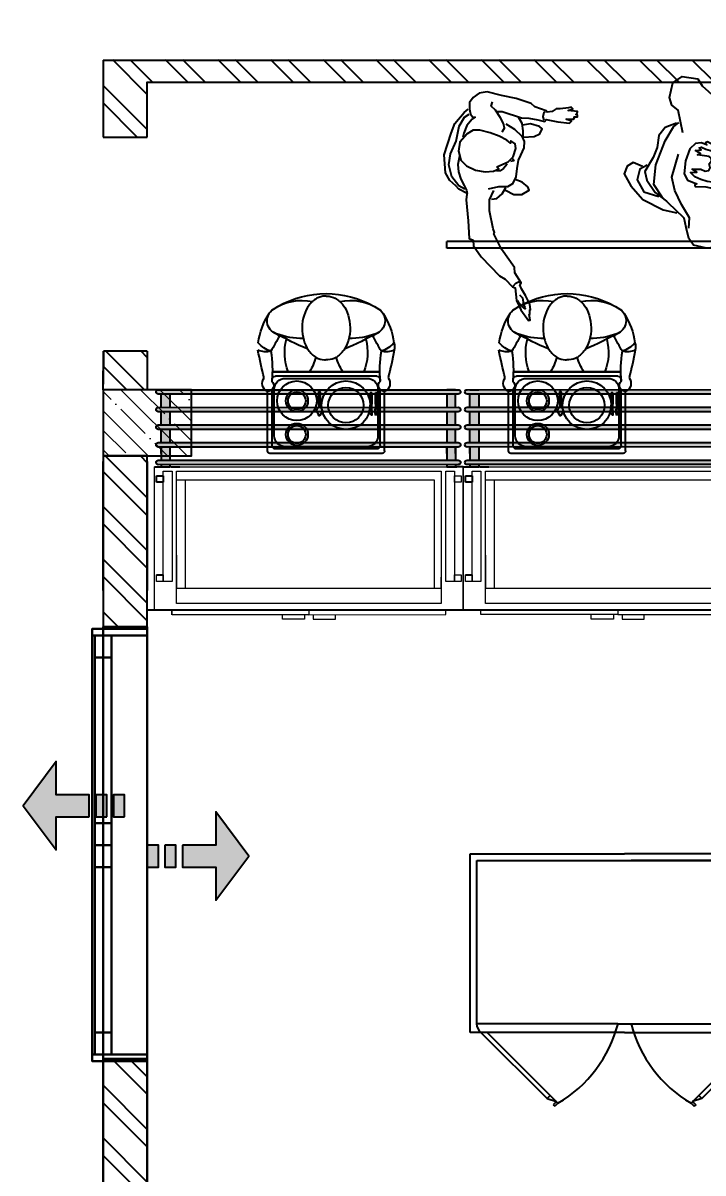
# Model space of a CAD drawing. Header units: millimetres. Extents: x 322668 to 332469, y 13187 to 20117.
# Drawn here: x 327572 to 327880, y 17501 to 18023 of the extents above; entities that cross this region are included whole.
import ezdxf

# ---------------------------------------------------------------- set-up
doc = ezdxf.new("R2010")
doc.units = ezdxf.units.MM
doc.header["$LTSCALE"] = 50
doc.header["$MEASUREMENT"] = 0
doc.header["$PDMODE"] = 3
doc.header["$PDSIZE"] = -0.5
doc.layers.get('0').update_dxf_attribs({"linetype": 'CONTINUOUS'})
doc.layers.get('DEFPOINTS').update_dxf_attribs({"linetype": 'CONTINUOUS'})
for name, color, linetype in [('alüminyum', 30, 'CONTINUOUS'), ('G000_GS_0000HBNP', 7, 'CONTINUOUS'), ('G000CDR$0006PBNN', 5, 'CONTINUOUS'), ('G000CDR$0006PBNP', 5, 'CONTINUOUS'), ('G000CDR$0006PNNP', 5, 'CONTINUOUS'), ('KAPI', 12, 'CONTINUOUS'), ('MIM_BA', 3, 'CONTINUOUS'), ('MIM_DOSEME', 7, 'CONTINUOUS'), ('MIM_DUVAR', 4, 'CONTINUOUS'), ('MIM_OLCU-DIS', 1, 'CONTINUOUS'), ('MIM_TARAMA', 8, 'CONTINUOUS'), ('OC-Mutfak_Ekipman', 252, 'CONTINUOUS'), ('OC-Tretuar', 70, 'CONTINUOUS')]:
    doc.layers.add(name, color=color, linetype=linetype)
doc.layers.add('s-depo', color=140, linetype='CONTINUOUS', lineweight=25)
doc.layers.add('Tarama', color=252, linetype='CONTINUOUS', lineweight=20)
doc.styles.add('OLCU', font='TSIMPLEX.SHX', dxfattribs={"width": 0.7})
doc.dimstyles.new('200-OLCU-DIŞ', dxfattribs={"dimtxt": 30, "dimasz": 10, "dimexe": 0, "dimexo": 0, "dimgap": 10, "dimtad": 1, "dimdec": 1, "dimdsep": 46, "dimtxsty": 'OLCU', "dimblk1": 'DOT', "dimblk2": 'DOT', "dimsah": 1, "dimcen": 0, "dimclrd": 7, "dimclre": 7, "dimclrt": 4, "dimadec": 0, "dimazin": 0, "dimtfac": 1, "dimtdec": 1, "dimtix": 1, "dimtmove": 2, "dimatfit": 3, "dimldrblk": 'DOT', "dimfxl": 0, "dimtolj": 1, "dimarcsym": 0})
pattern_1 = [(315, (-29775.514, 5926.281), (11.9324269, 11.9324269), []), (315, (-29775.514, 5918.326), (11.9324269, 11.9324269), [])]

# ---------------------------------------------------------------- blocks, each defined once
blk = doc.blocks.new('_DOT')
at = {"color": 0, "linetype": 'ByBlock'}
blk.add_line((-0.5, 0), (-1, 0), dxfattribs=at)
at = {"color": 0, "linetype": 'ByBlock', "const_width": 0.5}
blk.add_lwpolyline([(-0.25, 0, 1), (0.25, 0, 1)], format="xyb", close=True, dxfattribs=at)
blk = doc.blocks.new('*D159')
at = {"layer": 'DEFPOINTS', "color": 0}
for p in [(329577.75, 18407.96, -57.5), (327588.54, 14893), (330092.59, 14893)]:
    blk.add_point(p, dxfattribs=at)
at = {"layer": 'MIM_OLCU-DIS', "color": 7, "lineweight": -2}
for p, q in [((330052.83, 18407.96), (330092.59, 18407.96)), ((330092.59, 18397.96), (330092.59, 14903)), ((330052.59, 14893), (330092.59, 14893))]:
    blk.add_line(p, q, dxfattribs=at)
at = {"layer": 'MIM_OLCU-DIS', "color": 7, "lineweight": -2, "xscale": 10, "yscale": 10, "zscale": 10}
for p, rotation in [((330092.59, 18407.96), 90), ((330092.59, 14893), 270)]:
    blk.add_blockref('_DOT', p, dxfattribs=dict(at, rotation=rotation))
at = {"layer": 'MIM_OLCU-DIS', "color": 4, "insert": (330067.59, 16650.48), "char_height": 30, "attachment_point": 5, "rotation": 90, "style": 'OLCU'}
blk.add_mtext('\\A1;3515', dxfattribs=at)
blk = doc.blocks.new('140X70X160 SOĞUK TEŞHİR ÜNİTESİ')
at = {"layer": 'OC-Mutfak_Ekipman'}
h = blk.add_hatch(color=54, dxfattribs=at)
h.dxf.hatch_style = 1
h.paths.add_polyline_path([(327275.76, 17385.45), (327279.76, 17385.45), (327279.76, 17391.45), (327275.76, 17391.45)])
h.paths.add_polyline_path([(327275.76, 17393.45), (327279.76, 17393.45), (327279.76, 17399.45), (327275.76, 17399.45)])
h.paths.add_polyline_path([(327279.76, 17407.45), (327275.76, 17407.45), (327275.76, 17401.45), (327279.76, 17401.45)])
h.paths.add_polyline_path([(327279.76, 17415.45), (327275.76, 17415.45), (327275.76, 17409.45), (327279.76, 17409.45)])
h.paths.add_polyline_path([(327275.76, 17418.45), (327275.76, 17417.45), (327279.76, 17417.45), (327279.76, 17418.45)])
h.paths.add_polyline_path([(327146.28, 17391.46), (327146.28, 17385.46), (327150.28, 17385.46), (327150.28, 17391.46)])
h.paths.add_polyline_path([(327146.28, 17393.46), (327150.28, 17393.46), (327150.29, 17399.46), (327146.29, 17399.46)])
h.paths.add_polyline_path([(327146.29, 17401.46), (327150.29, 17401.46), (327150.29, 17407.46), (327146.29, 17407.46)])
h.paths.add_polyline_path([(327146.29, 17409.46), (327150.29, 17409.46), (327150.29, 17415.46), (327146.29, 17415.46)])
h.paths.add_polyline_path([(327146.29, 17417.46), (327150.29, 17417.46), (327150.29, 17418.46), (327146.29, 17418.46)])
at = {"layer": 'OC-Tretuar'}
h = blk.add_hatch(color=54, dxfattribs=at)
h.dxf.hatch_style = 1
h.paths.add_polyline_path([(327145.02, 17385.46, 0.414211), (327144.02, 17384.46, 0.414212), (327145.02, 17383.46), (327281.02, 17383.45, 0.414215), (327282.02, 17384.45, 0.414216), (327281.02, 17385.45)])
h.paths.add_polyline_path([(327145.02, 17393.46, 0.414215), (327144.02, 17392.46, 0.414216), (327145.02, 17391.46), (327281.02, 17391.45, 0.414211), (327282.02, 17392.45, 0.414212), (327281.02, 17393.45)])
h.paths.add_polyline_path([(327145.02, 17401.46, 0.414215), (327144.02, 17400.46, 0.414212), (327145.02, 17399.46), (327281.02, 17399.45, 0.414215), (327282.02, 17400.45, 0.414212), (327281.02, 17401.45)])
h.paths.add_polyline_path([(327281.02, 17407.45, 0.414215), (327282.02, 17408.45, 0.414212), (327281.02, 17409.45), (327145.02, 17409.46, 0.414215), (327144.02, 17408.46, 0.414212), (327145.02, 17407.46)])
h.paths.add_polyline_path([(327145.02, 17417.46, 0.414215), (327144.02, 17416.46, 0.414212), (327145.02, 17415.46), (327281.02, 17415.45, 0.414215), (327282.02, 17416.45, 0.414212), (327281.02, 17417.45)])
at = {"layer": 'OC-Mutfak_Ekipman', "color": 54, "lineweight": 15}
for p, q in [((327201.29, 17487.49, 237.77), (327201.29, 17485.49, 237.77)), ((327211.29, 17487.49, 237.77), (327201.29, 17487.49, 237.77)), ((327211.29, 17485.49, 237.77), (327211.29, 17487.49, 237.77)), ((327215.29, 17485.49, 237.77), (327215.29, 17487.49, 237.77)), ((327215.29, 17487.49, 237.77), (327225.29, 17487.49, 237.77)), ((327225.29, 17487.49, 237.77), (327225.29, 17485.49, 237.77)), ((327283.29, 17483.45, 237.77), (327143.29, 17483.46, 237.77)), ((327143.29, 17483.46, 237.77), (327143.29, 17418.46, 237.77)), ((327151.26, 17485.49, 237.77), (327151.26, 17483.46, 237.77)), ((327151.26, 17485.46, 237.77), (327151.26, 17483.46, 237.77)), ((327213.29, 17485.49, 237.77), (327151.29, 17485.49, 237.77)), ((327151.29, 17485.46, 237.77), (327151.29, 17483.46, 237.77)), ((327213.29, 17483.46, 237.77), (327213.29, 17485.49, 237.77)), ((327213.29, 17485.49, 237.77), (327275.29, 17485.48, 237.77)), ((327213.29, 17483.46, 237.77), (327213.29, 17485.49, 237.77)), ((327275.29, 17485.45, 237.77), (327275.29, 17483.45, 237.77)), ((327283.29, 17418.45, 237.77), (327283.29, 17483.45, 237.77)), ((327273.29, 17480.45, 237.77), (327153.29, 17480.46, 237.77)), ((327153.29, 17480.46, 237.77), (327153.29, 17420.46, 237.77)), ((327273.29, 17420.45, 237.77), (327273.29, 17480.45, 237.77)), ((327153.29, 17458.46, 237.77), (327153.29, 17473.46, 237.77)), ((327153.29, 17473.46, 237.77), (327273.29, 17473.45, 237.77)), ((327157.29, 17456.46, 237.77), (327157.29, 17473.46, 237.77)), ((327157.29, 17473.46, 237.77), (327270.29, 17473.45, 237.77)), ((327270.29, 17473.45, 237.77), (327270.29, 17466.45, 237.77)), ((327273.29, 17473.45, 237.77), (327273.29, 17468.45, 237.77)), ((327144.29, 17470.46, 237.77), (327144.29, 17467.46, 237.77)), ((327147.29, 17470.46, 237.77), (327144.29, 17470.46, 237.77)), ((327151.29, 17470.46, 237.77), (327147.29, 17470.46, 237.77)), ((327147.29, 17470.46, 237.77), (327147.29, 17420.46, 237.77)), ((327147.29, 17467.46, 237.77), (327147.29, 17470.46, 237.77)), ((327151.29, 17420.46, 237.77), (327151.29, 17470.46, 237.77)), ((327270.29, 17466.45, 237.77), (327270.29, 17424.45, 237.77)), ((327279.29, 17470.45, 237.77), (327275.29, 17470.45, 237.77)), ((327275.29, 17470.45, 237.77), (327275.29, 17420.45, 237.77)), ((327279.29, 17420.45, 237.77), (327279.29, 17470.45, 237.77)), ((327282.29, 17470.45, 237.77), (327279.29, 17470.45, 237.77)), ((327279.29, 17470.45, 237.77), (327279.29, 17467.45, 237.77)), ((327279.29, 17467.45, 237.77), (327282.29, 17467.45, 237.77)), ((327282.29, 17467.45, 237.77), (327282.29, 17470.45, 237.77)), ((327157.29, 17424.46, 237.77), (327157.29, 17456.46, 237.77)), ((327157.29, 17424.46, 237.77), (327153.29, 17424.46, 237.77)), ((327270.29, 17424.45, 237.77), (327157.29, 17424.46, 237.77)), ((327282.29, 17425.45, 237.77), (327279.29, 17425.45, 237.77)), ((327279.29, 17425.45, 237.77), (327279.29, 17422.45, 237.77)), ((327282.29, 17422.45, 237.77), (327282.29, 17425.45, 237.77)), ((327147.29, 17420.46, 237.77), (327151.29, 17420.46, 237.77)), ((327153.29, 17420.46, 237.77), (327273.29, 17420.45, 237.77)), ((327275.29, 17420.45, 237.77), (327279.29, 17420.45, 237.77)), ((327279.29, 17422.45, 237.77), (327282.29, 17422.45, 237.77)), ((327143.29, 17418.46, 237.77), (327283.29, 17418.45, 237.77)), ((327277.29, 17418.45, 237.77), (327281.29, 17418.45, 237.77))]:
    blk.add_line(p, q, dxfattribs=at)
at = {"layer": 'OC-Mutfak_Ekipman', "color": 54}
for p, q in [((327144.29, 17467.46, 237.77), (327147.29, 17467.46, 237.77)), ((327147.29, 17425.46, 237.77), (327144.29, 17425.46, 237.77)), ((327144.29, 17425.46, 237.77), (327144.29, 17422.46, 237.77)), ((327147.29, 17422.46, 237.77), (327147.29, 17425.46, 237.77)), ((327144.29, 17422.46, 237.77), (327147.29, 17422.46, 237.77)), ((327144.02, 17416.46, 237.77), (327144.02, 17416.46, 237.77)), ((327281.02, 17417.45, 237.77), (327145.02, 17417.46, 237.77)), ((327145.02, 17415.46, 237.77), (327281.02, 17415.45, 237.77)), ((327146.29, 17417.46, 237.77), (327146.29, 17418.46, 237.77)), ((327146.29, 17418.46, 237.77), (327150.29, 17418.46, 237.77)), ((327146.29, 17409.46, 237.77), (327146.29, 17415.46, 237.77)), ((327150.29, 17417.46, 237.77), (327150.29, 17418.46, 237.77)), ((327150.29, 17409.46, 237.77), (327150.29, 17415.46, 237.77)), ((327150.81, 17418.46, 237.77), (327154.81, 17418.46, 237.77)), ((327275.76, 17417.45, 237.77), (327275.76, 17418.45, 237.77)), ((327275.76, 17418.45, 237.77), (327279.76, 17418.45, 237.77)), ((327275.76, 17409.45, 237.77), (327275.76, 17415.45, 237.77)), ((327276.29, 17418.45, 237.77), (327280.29, 17418.45, 237.77)), ((327279.76, 17417.45, 237.77), (327279.76, 17418.45, 237.77)), ((327279.76, 17409.45, 237.77), (327279.76, 17415.45, 237.77)), ((327281.89, 17416.45, 237.77), (327281.89, 17416.45, 237.77)), ((327282.02, 17416.45, 237.77), (327282.02, 17416.45, 237.77)), ((327282.55, 17416.45, 237.77), (327282.55, 17416.45, 237.77)), ((327281.02, 17409.45, 237.77), (327145.02, 17409.46, 237.77)), ((327146.29, 17412.46, 237.77), (327146.29, 17409.46, 237.77)), ((327150.29, 17409.46, 237.77), (327150.29, 17412.46, 237.77)), ((327275.76, 17409.45, 237.77), (327275.76, 17412.45, 237.77)), ((327275.76, 17412.45, 237.77), (327275.76, 17409.45, 237.77)), ((327279.76, 17412.45, 237.77), (327279.76, 17409.45, 237.77)), ((327279.76, 17409.45, 237.77), (327279.76, 17412.45, 237.77)), ((327144.02, 17408.46, 237.77), (327144.02, 17408.46, 237.77)), ((327145.02, 17407.46, 237.77), (327281.02, 17407.45, 237.77)), ((327146.29, 17407.46, 237.77), (327146.29, 17401.46, 237.77)), ((327150.29, 17401.46, 237.77), (327150.29, 17407.46, 237.77)), ((327275.76, 17401.45, 237.77), (327275.76, 17407.45, 237.77)), ((327279.76, 17407.45, 237.77), (327279.76, 17401.45, 237.77)), ((327281.89, 17408.45, 237.77), (327281.89, 17408.45, 237.77)), ((327282.02, 17408.45, 237.77), (327282.02, 17408.45, 237.77)), ((327144.02, 17400.46, 237.77), (327144.02, 17400.46, 237.77)), ((327281.02, 17401.45, 237.77), (327145.02, 17401.46, 237.77)), ((327145.02, 17399.46, 237.77), (327281.02, 17399.45, 237.77)), ((327146.29, 17399.46, 237.77), (327146.28, 17393.46, 237.77)), ((327150.28, 17393.46, 237.77), (327150.29, 17399.46, 237.77)), ((327275.76, 17393.45, 237.77), (327275.76, 17399.45, 237.77)), ((327279.76, 17399.45, 237.77), (327279.76, 17393.45, 237.77)), ((327281.89, 17400.45, 237.77), (327281.89, 17400.45, 237.77)), ((327282.02, 17400.45, 237.77), (327282.02, 17400.45, 237.77)), ((327281.02, 17393.45, 237.77), (327145.02, 17393.46, 237.77)), ((327144.02, 17392.46, 237.77), (327144.02, 17392.46, 237.77)), ((327145.02, 17391.46, 237.77), (327281.02, 17391.45, 237.77)), ((327146.28, 17391.46, 237.77), (327146.28, 17385.46, 237.77)), ((327150.28, 17385.46, 237.77), (327150.28, 17391.46, 237.77)), ((327275.76, 17385.45, 237.77), (327275.76, 17391.45, 237.77)), ((327279.76, 17391.45, 237.77), (327279.76, 17385.45, 237.77)), ((327281.88, 17392.45, 237.77), (327281.88, 17392.45, 237.77)), ((327282.02, 17392.45, 237.77), (327282.02, 17392.45, 237.77)), ((327144.02, 17384.46, 237.77), (327144.02, 17384.46, 237.77)), ((327281.02, 17385.45, 237.77), (327145.02, 17385.46, 237.77)), ((327145.02, 17383.46, 237.77), (327281.02, 17383.45, 237.77)), ((327146.28, 17383.46, 237.77), (327150.28, 17383.46, 237.77)), ((327279.76, 17383.45, 237.77), (327275.76, 17383.45, 237.77)), ((327281.88, 17384.45, 237.77), (327281.88, 17384.45, 237.77)), ((327282.02, 17384.45, 237.77), (327282.02, 17384.45, 237.77))]:
    blk.add_line(p, q, dxfattribs=at)
for centre, start, end in [((327145.02, 17416.46, 237.77), 89.9956, 179.9956), ((327145.02, 17416.46, 237.77), 179.9956, 269.9956), ((327281.02, 17416.45, 237.77), 359.9956, 89.9956), ((327281.02, 17416.45, 237.77), 269.9956, 359.9956), ((327145.02, 17408.46, 237.77), 89.9956, 179.9956), ((327281.02, 17408.45, 237.77), 359.9956, 89.9956), ((327145.02, 17408.46, 237.77), 179.9956, 269.9956), ((327281.02, 17408.45, 237.77), 269.9956, 359.9956), ((327145.02, 17400.46, 237.77), 89.9956, 179.9956), ((327145.02, 17400.46, 237.77), 179.9956, 269.9956), ((327281.02, 17400.45, 237.77), 359.9956, 89.9956), ((327281.02, 17400.45, 237.77), 269.9956, 359.9956), ((327145.02, 17392.46, 237.77), 89.9956, 179.9956), ((327281.02, 17392.45, 237.77), 359.9956, 89.9956), ((327145.02, 17392.46, 237.77), 179.9956, 269.9956), ((327281.02, 17392.45, 237.77), 269.9956, 359.9956), ((327145.02, 17384.46, 237.77), 89.9956, 179.9956), ((327145.02, 17384.46, 237.77), 179.9956, 269.9956), ((327281.02, 17384.45, 237.77), 359.9956, 89.9956), ((327281.02, 17384.45, 237.77), 269.9956, 359.9956)]:
    blk.add_arc(centre, 1, start, end, dxfattribs=at)
at = {"layer": 'OC-Tretuar', "color": 54}
for p, q in [((327143.29, 17418.46, 237.77), (327146.29, 17418.46, 237.77)), ((327283.29, 17418.45, 237.77), (327280.29, 17418.45, 237.77))]:
    blk.add_line(p, q, dxfattribs=at)
blk = doc.blocks.new('02PFMA05')
at = {"color": 0, "linetype": 'ByBlock'}
for points in [[(-0.27, 6.31), (0.51, 6.49), (3.57, 6.36), (4.66, 6.58), (6.03, 6.68), (7.08, 6.72), (7.22, 7.09), (9, 7.22), (10.78, 7.5), (10.96, 7.82), (10.14, 7.91), (11.19, 8.23), (11.28, 8.5), (11.19, 8.59), (11.69, 8.73), (11.6, 8.96), (11.33, 9), (11.51, 9.23), (11.46, 9.5), (10.05, 9.28), (10.69, 9.69), (10.37, 9.87), (10, 9.69), (8.82, 9.18), (8.27, 9.05), (7.77, 8.5), (7.08, 8.18), (6.85, 8.36), (5.07, 8.5), (4.39, 8.82), (2.01, 8.96), (-0.27, 8.82), (-2.46, 8.77), (-3.6, 8.23), (-4.29, 7.41), (-4.65, 6.49), (-4.38, 5.54), (-4.01, 4.85), (-3.56, 4.53), (-3.24, 4.58), (-3.56, 4.21), (-4.1, 3.07), (-4.24, 1.8), (-4.2, 1.2)], [(1.28, 3.53), (1.51, 4.17), (1.15, 4.81), (0.51, 5.49), (-0.54, 6.45), (-1.32, 6.86), (-1.32, 7.54)], [(6.75, 8.22), (6.62, 7.99), (6.62, 7.35), (6.91, 6.87)], [(-3.97, -1.72), (-3.88, -2.99), (-3.47, -4.04), (-2.83, -5), (-2.1, -5.78), (-1.59, -6.41), (-1.37, -6.87), (-2.73, -6.55), (-3.33, -6.19), (-4.38, -5.64), (-5.34, -4.73), (-6.25, -2.13), (-6.07, 1.29), (-5.93, 2.84), (-5.02, 4.85), (-4.56, 5.49)], [(4.57, 3.62), (4.3, 4.53), (3.88, 5.54), (3.11, 6.31)], [(4.57, 3.57), (6.17, 4.12), (6.85, 4.71), (6.99, 5.54), (6.53, 5.81), (5.12, 5.81), (3.98, 5.31)], [(-1.87, -6.32), (-2.87, -6.05), (-4.24, -5.05), (-5.15, -3.4), (-5.34, -1.72), (-5.06, 0.34), (-5.2, 2.66), (-4.79, 4.17), (-4.24, 4.81)], [(1.51, 4.85), (2.97, 4.4), (4.34, 3.67), (4.89, 2.98), (5.07, 2.07), (4.89, 0.84), (4.75, 0.02), (4.89, -1.22), (5.07, -2.49), (4.89, -3.63), (4.25, -4.27), (2.93, -4.64), (1.56, -5.37)], [(3.79, 0.06), (4.11, -0.12), (4.11, -0.26), (3.7, -0.44)], [(3.29, -0.99), (2.97, -1.76), (2.56, -2.26), (2.01, -2.4)], [(4.11, -4.86), (5.48, -5.14), (6.67, -4.82), (7.58, -3.91), (7.22, -3.45), (6.21, -3.04), (5.07, -2.9)], [(2.41, -6.69), (3.17, -6.39), (3.77, -5.49), (4.02, -4.43)], [(-1.37, -6.94), (-1.27, -7.8), (-0.11, -10.81), (0.74, -13.31), (1.39, -13.41), (1.64, -14.22), (3.2, -15.52), (6.66, -17.58), (7.62, -17.83), (8.97, -18.68), (9.42, -18.68), (10.07, -20.48), (11.08, -21.69), (12.63, -22.94), (12.89, -22.79), (12.48, -22.04), (12.58, -21.94), (12.43, -21.34), (12.53, -21.29), (12.18, -20.48), (11.23, -19.38), (10.38, -18.58), (9.97, -18.08), (10.07, -17.73), (8.77, -16.52), (8.52, -15.77), (5.86, -13.61), (4.15, -11.66), (4.2, -11.46), (3.85, -10.96), (2.6, -8.5), (2.14, -6.89), (2.4, -5.34)], [(9.04, -18.54), (9.3, -18.02), (9.65, -17.67), (9.95, -17.72)], [(10.33, -19.53), (10.88, -19.87), (11.13, -20.45), (11.22, -20.79), (11.58, -21.11), (11.72, -21.38), (11.17, -21.13), (10.54, -20.75), (10.31, -20.46)]]:
    blk.add_lwpolyline(points, dxfattribs=at)
blk.add_lwpolyline([(1.92, -1.76), (3.38, -0.62), (3.88, 0.34), (3.93, 1.66), (3.66, 2.3), (2.93, 2.57), (2.97, 2.21), (2.29, 2.48), (1.05, 2.8), (-0.41, 2.89), (-2.05, 2.89), (-3.01, 2.62), (-3.74, 1.84), (-4.47, 0.34), (-4.29, -1.03), (-3.6, -2.22), (-2.55, -2.86), (-1.05, -3.09), (0.42, -2.95), (1.6, -2.54), (2.29, -1.99)], close=True, dxfattribs=at)
blk = doc.blocks.new('02PMAN07')
at = {"color": 0, "linetype": 'ByBlock'}
for points in [[(-6.25, 4.13), (-7.77, 7.31), (-8.91, 7.77), (-9.51, 8.83), (-9.59, 11.1), (-8.45, 12.39), (-6.1, 12.62), (-5.19, 11.78), (-1.78, 9.96), (-0.18, 7.99), (1.86, 5.04), (2.32, 3.6)], [(-0.03, 7.69), (2.55, 7.54), (4.14, 5.49), (5.35, 3.14), (5.35, 1.93)], [(6.03, 6.48), (7.63, 7.92), (9.75, 8.52), (12.33, 8.45), (13.77, 7.16), (13.01, 5.11), (10.66, 4.21), (8.54, 3.9)], [(-7.54, 5.34), (-9.06, 4.28), (-9.66, 2.84), (-9.44, 1.02), (-9.66, -0.57), (-10.35, -2.92), (-9.74, -4.13), (-8.07, -5.65), (-6.1, -6.48)], [(3.38, -2.92), (3.68, -4.66), (3.53, -6.18), (3.3, -7.31), (3.23, -7.99), (4.44, -7.69), (6.03, -7.54), (6.79, -8.07), (6.11, -9.66), (5.5, -10.72), (4.52, -10.72), (3.23, -11.25), (1.56, -11.86), (-0.49, -11.93), (-1.4, -11.1), (-2.23, -9.59), (-2.84, -8.3), (-4.43, -7.39), (-6.86, -6.02), (-8.53, -4.51), (-8.98, -1.55), (-8.53, 2.31), (-7.84, 4.66), (-7.24, 5.49)], [(3.3, 6.93), (4.37, 6.33), (6.11, 4.28)], [(4.14, 6.48), (5.81, 6.63), (7.48, 5.65), (8.39, 4.36), (8.23, 2.99), (6.87, 2.08)], [(0.87, -2.71), (1.27, -2.45), (1.48, -2.19), (1.34, -1.96), (1.03, -1.82), (0.5, -1.87), (-0.08, -1.99), (-0.85, -2.06), (-1.87, -2.01), (-2.85, -1.87), (-3.2, -1.64), (-3.66, -1.38), (-2.71, -1.1), (-3.53, -0.82), (-2.27, -0.5), (-1.55, -0.61), (-1.01, -0.4), (-0.92, 0.04), (-1.22, 0.59), (-1.01, 1.13), (-1.13, 1.5), (-1.5, 1.69), (-2.57, 1.55), (-3.29, 1.45), (-2.9, 1.76), (-3.73, 2.06), (-2.94, 2.34), (-3.29, 2.59), (-3.01, 2.76), (-2.29, 2.64), (-1.52, 2.62), (-0.8, 2.66), (0.1, 2.66), (0.52, 2.5), (1.03, 2.57), (1.43, 2.76), (1.52, 2.97), (1.27, 3.17), (0.71, 3.27)], [(2.06, 2.73), (2.45, 2.29), (2.66, 1.8), (2.57, 1.36), (2.76, 0.99)], [(3.3, -0.64), (5.43, -0.95), (5.88, -1.63), (7.1, 0.27), (6.64, 2.16), (4.37, 1.33), (3.83, 1.1)], [(-1.78, -9.59), (-2.08, -8.07), (-3.75, -6.4), (-5.27, -4.58), (-6.18, -2.77), (-6.1, 0.87)], [(2.8, -0.15), (2.66, -0.43), (2.83, -0.82), (2.57, -1.29), (2.31, -1.96), (2.06, -2.08)], [(5.12, -1.25), (4.67, -2.54), (3.76, -3.9)], [(-10.88, -2.31), (-12.4, -2.08), (-13.15, -2.84), (-13.31, -4.05), (-11.86, -5.57), (-9.59, -7.09), (-6.25, -7.84), (-4.13, -7.77)], [(-10.27, -1.93), (-11.18, -2.77), (-11.18, -4.43), (-9.74, -5.95), (-7.39, -6.1)], [(6.29, -7.6), (6.91, -6.94), (7.43, -6.74), (8.17, -6.58), (8.77, -6.34), (9.15, -6.44), (9.21, -6.8), (8.69, -7.18), (8.29, -7.44), (8.31, -7.72), (9.13, -7.78), (10.65, -7.98), (10.93, -8.22), (10.83, -8.46), (10.01, -8.68), (10.81, -8.83), (10.93, -9.13), (10.79, -9.27), (10.15, -9.47), (10.27, -9.79), (10.13, -9.95), (9.05, -10.17), (9.37, -10.45), (9.37, -10.67), (9.07, -10.81), (7.41, -10.61), (5.77, -10.09)]]:
    blk.add_lwpolyline(points, dxfattribs=at)
blk.add_lwpolyline([(3.87, 0.39), (3.85, 0.76), (3.62, 1.01), (3.34, 1.22), (3.15, 1.29), (3.18, 1.59), (3.01, 2.04), (2.78, 2.69), (1.78, 3.24), (1.03, 3.31), (0.45, 3.41), (-0.71, 3.55), (-1.32, 3.5), (-2.32, 3.76), (-2.55, 3.55), (-2.29, 3.31), (-3.18, 3.36), (-3.99, 3.08), (-4.64, 2.06), (-4.83, 0.13), (-4.53, -1.8), (-3.78, -2.61), (-2.29, -2.8), (-2.55, -3.03), (-2.41, -3.24), (-0.87, -2.92), (0.8, -2.85), (1.85, -2.66), (2.71, -2.4), (3.01, -1.94), (3.2, -1.2), (3.13, -0.57), (3.38, -0.45), (3.71, -0.27), (3.9, -0.06)], close=True, dxfattribs=at)
blk = doc.blocks.new('insan')
at = {"color": 7, "extrusion": (0, 0, -1)}
for p, q in [((6416.95, 3116.4), (6416.95, 3167.32)), ((6418.02, 3168.36), (6445.1, 3168.36)), ((6420.45, 3166.36), (6445.86, 3166.36)), ((6449.56, 3166.36), (6450.45, 3166.36)), ((6453.95, 3117.5), (6453.95, 3166.22)), ((6418.95, 3118.86), (6418.95, 3164.86)), ((6451.95, 3118.86), (6451.95, 3164.86)), ((6418.02, 3115.36), (6445.1, 3115.36)), ((6420.45, 3117.36), (6445.86, 3117.36)), ((6449.56, 3117.36), (6450.45, 3117.36))]:
    blk.add_line(p, q, dxfattribs=at)
at = {"color": 7}
for p, q in [((6445.03, 3144.54), (6445.03, 3145.28)), ((6444.42, 3121.08), (6444.42, 3121.82)), ((6444.42, 3118.78), (6444.42, 3119.52))]:
    blk.add_line(p, q, dxfattribs=at)
for points in [[(6453.95, 3166.22), (6453.95, 3117.5)], [(6434.04, 3144.7), (6433.91, 3144.84), (6433.91, 3144.97), (6434.04, 3145.12)], [(6435.94, 3119.76), (6435.63, 3119.78), (6435.28, 3119.76), (6434.36, 3119.63), (6434.36, 3119.6)], [(6435.94, 3119.49), (6435.63, 3119.47), (6435.28, 3119.49), (6434.36, 3119.53), (6434.36, 3119.61)], [(6435.94, 3119.29), (6435.63, 3119.3), (6435.28, 3119.29), (6434.36, 3119.24), (6434.36, 3119.16)], [(6435.94, 3119.02), (6435.63, 3119), (6435.28, 3119.02), (6434.36, 3119.14), (6434.36, 3119.17)], [(6435.94, 3118.82), (6435.63, 3118.83), (6435.28, 3118.82), (6434.36, 3118.77), (6434.36, 3118.69)], [(6435.94, 3118.55), (6435.63, 3118.53), (6435.28, 3118.55), (6434.36, 3118.67), (6434.36, 3118.7)]]:
    blk.add_lwpolyline(points, dxfattribs=at)
blk.add_lwpolyline([(6445.95, 3118.36), (6424.95, 3118.36, -0.414214), (6419.95, 3123.36), (6419.95, 3160.36, -0.414214), (6424.95, 3165.36), (6445.95, 3165.36, -0.414214), (6450.95, 3160.36), (6450.95, 3123.36, -0.414214)], format="xyb", close=True, dxfattribs=at)
at = {"color": 7, "extrusion": (0, 0, -1)}
for points in [[(-6488.23, 3141.86, -0.0182), (-6488.21, 3142.29, -0.132444), (-6487.25, 3146.03, -0.106688), (-6484.09, 3149.6, -0.083199), (-6479.64, 3151.84, -0.071851), (-6473.94, 3152.73, -0.071851), (-6468.23, 3151.99, -0.083199), (-6463.72, 3149.86, -0.106688), (-6460.47, 3146.38, -0.132444), (-6459.41, 3142.66, -0.027194), (-6459.44, 3141.86, -0.106688)], [(-6488.23, 3141.86, 0.0182), (-6488.21, 3141.43, 0.132444), (-6487.25, 3137.69, 0.106688), (-6484.09, 3134.12, 0.083199), (-6479.64, 3131.88, 0.071851), (-6473.94, 3130.98, 0.071851), (-6468.23, 3131.73, 0.083199), (-6463.72, 3133.86, 0.106688), (-6460.47, 3137.34, 0.132444), (-6459.41, 3141.05, 0.027194), (-6459.44, 3141.86, 0.106688)]]:
    blk.add_lwpolyline(points, format="xyb", dxfattribs=at)
at = {"color": 7}
for centre, radius in [((6440.77, 3155.11), 9), ((6425.52, 3155.11), 5), ((6425.52, 3155.11), 4), ((6440.77, 3155.11), 5), ((6440.77, 3155.11), 4), ((6438.77, 3132.87), 11), ((6438.77, 3132.87), 8)]:
    blk.add_circle(centre, radius, dxfattribs=at)
at = {"color": 7, "extrusion": (0, 0, -1)}
for centre, radius, start, end in [((-6448.68, 3166.89), 3.92, 24.5005, 129.0625), ((-6503.67, 2965.5), 211.07, 75.5925, 79.0832), ((-6471.69, 3169.2), 8.74, 344.8699, 23.9155), ((-6475.36, 3163), 12.73, 17.9406, 49.1174), ((-6462.32, 3139.48), 33.48, 98.0908, 122.6929), ((-6418.01, 3167.3), 1.06, 0.7469, 90.7469), ((-6420.45, 3164.86), 1.5, 0, 90), ((-6447.71, 3168.2), 2.61, 220.1096, 6.9298), ((-6455.09, 3212.98), 46.77, 259.9533, 276.6151), ((-6450.45, 3164.86), 1.5, 90, 180), ((-6519.58, 3259.23), 108.14, 297.1029, 301.3925), ((-6477.1, 3162.24), 6.34, 19.4299, 146.2696), ((-6463.01, 3152.83), 23.29, 146.2696, 191.8437), ((-6462.6, 3136.72), 23.91, 68.7824, 104.8017), ((-6645.12, 3071.67), 197.21, 23.462, 28.3495), ((-6506.95, 3151.71), 37.99, 0.7058, 19.4299), ((-6445.38, 3141.86), 44.02, 150.4943, 209.5057), ((-6466.75, 3169.93), 24.21, 284.8345, 301.92), ((-6466.75, 3113.78), 24.21, 58.08, 75.1655), ((-6463.01, 3130.89), 23.29, 168.1563, 213.7304), ((-6645.12, 3212.05), 197.21, 331.6505, 336.538), ((-6506.95, 3132.01), 37.99, 340.5701, 359.2942), ((-6462.6, 3147), 23.91, 255.1983, 291.2176), ((-6420.45, 3118.86), 1.5, 270, 0), ((-6450.45, 3118.86), 1.5, 180, 270), ((-6519.58, 3024.48), 108.14, 58.6075, 62.8971), ((-6477.1, 3121.48), 6.34, 213.7304, 340.5701), ((-6418.01, 3116.42), 1.06, 269.2531, 359.2531), ((-6447.71, 3115.52), 2.61, 353.0702, 139.8904), ((-6448.68, 3116.83), 3.92, 230.9375, 335.4995), ((-6455.09, 3070.74), 46.77, 83.3849, 100.0467), ((-6503.67, 3318.22), 211.07, 280.9168, 284.4075), ((-6471.69, 3114.51), 8.74, 336.0845, 15.1301), ((-6475.36, 3120.72), 12.73, 310.8826, 342.0594), ((-6462.32, 3144.24), 33.48, 237.3071, 261.9092), ((-6465.1, 3118.24), 7.41, 254.905, 280.9168)]:
    blk.add_arc(centre, radius, start, end, dxfattribs=at)
at = {"color": 7}
for centre, radius, start, end in [((6442.29, 3123.23), 22.22, 82.9046, 99.9137), ((6442.27, 3166.59), 22.22, 260.0863, 277.1271), ((6435.81, 3119.39), 0.163, 322.5235, 37.7428), ((6435.81, 3118.92), 0.163, 322.5235, 37.7428), ((6436.26, 3120.44), 1.92, 260.3383, 306.8525), ((6435.5, 3118.68), 0.466, 343.1399, 17.0547), ((6436.28, 3117.87), 1.92, 53.1475, 99.6617), ((6437.71, 3118.1), 0.849, 80.9859, 110.0096), ((6437.72, 3120.2), 0.849, 249.9904, 279.0141), ((6441.67, 3143.13), 22.22, 260.0863, 277.1271), ((6441.67, 3140.83), 22.22, 260.0863, 277.1271), ((6441.68, 3097.47), 22.22, 82.9046, 99.9137), ((6441.98, 3106.87), 15.15, 80.7012, 101.311)]:
    blk.add_arc(centre, radius, start, end, dxfattribs=at)
for points, knots in [([(6438.45, 3145.12), (6438.23, 3145.17), (6437.66, 3145.32), (6436.51, 3146.7), (6435.09, 3145.79), (6434.04, 3145.12)], [0, 0, 0, 0, 0.665409, 1.758876, 4.792994, 4.792994, 4.792994, 4.792994]), ([(6438.45, 3144.7), (6438.23, 3144.64), (6437.66, 3144.49), (6436.51, 3143.12), (6435.09, 3144.03), (6434.04, 3144.7)], [0, 0, 0, 0, 0.665409, 1.758876, 4.792994, 4.792994, 4.792994, 4.792994]), ([(6437.84, 3121.24), (6437.22, 3121.24), (6436.29, 3121.24), (6433.89, 3120.97), (6434.58, 3121.58), (6435.13, 3122.25), (6436.95, 3122.09), (6438.25, 3121.86), (6439, 3121.72)], [0, 0, 0, 0, 2.397924, 3.60794, 4.016411, 4.564174, 6.316969, 8.70047, 8.70047, 8.70047, 8.70047])]:
    blk.add_open_spline(points, degree=3, knots=knots, dxfattribs=at)
blk = doc.blocks.new('CDL$0006')
at = {"layer": 'G000_GS_0000HBNP'}
blk.add_3dface([(10, 0, 206), (85, 0, 206), (85, 0, 10), (10, 0, 10)], dxfattribs=at)
at = {"layer": 'G000CDR$0006PBNN'}
for points in [[(10, 3.75, 72), (85, 3.75, 72), (85, -3.75, 72), (10, -3.75, 72)], [(10, -3.75, 62), (85, -3.75, 62), (85, 3.75, 62), (10, 3.75, 62)], [(10, 3.75, 62), (85, 3.75, 62), (85, 3.75, 72), (10, 3.75, 72)], [(10, -3.75, 72), (85, -3.75, 72), (85, -3.75, 62), (10, -3.75, 62)]]:
    blk.add_3dface(points, dxfattribs=at)
at = {"layer": 'G000CDR$0006PNNP'}
for p, q in [((0, 3.75), (10, 3.75)), ((0, -3.75), (0, 3.75)), ((10, 3.75), (10, -3.75)), ((95, 3.75), (85, 3.75)), ((85, 3.75), (85, -3.75)), ((95, -3.75), (95, 3.75)), ((10, -3.75), (0, -3.75)), ((85, -3.75), (95, -3.75))]:
    blk.add_line(p, q, dxfattribs=at)
at = {"layer": 'G000CDR$0006PBNN'}
mesh = blk.add_polyface(dxfattribs=at)
corners = [(0, 3.75, 216), (95, 3.75, 216), (10, 3.75, 206), (85, 3.75, 206), (0, -3.75, 216), (95, -3.75, 216), (10, -3.75, 206), (85, -3.75, 206)]
mesh.append_faces([[corners[k] for k in face] for face in [(2, 3, 7, 6), (4, 5, 1, 0)]])
mesh.append_faces([[corners[k] for k in face] for face in [(0, 1, 3, 2), (6, 7, 5, 4)]], dxfattribs={"vtx1": -1, "vtx3": -1})
mesh = blk.add_polyface(dxfattribs=at)
corners = [(0, 3.75), (0, 3.75, 216), (10, 3.75, 10), (10, 3.75, 206), (0, -3.75), (0, -3.75, 216), (10, -3.75, 10), (10, -3.75, 206)]
mesh.append_faces([[corners[k] for k in face] for face in [(2, 3, 7, 6), (4, 5, 1, 0)]])
mesh.append_faces([[corners[k] for k in face] for face in [(0, 1, 3, 2), (6, 7, 5, 4)]], dxfattribs={"vtx1": -1, "vtx3": -1})
mesh = blk.add_polyface(dxfattribs=at)
corners = [(95, 3.75), (95, 3.75, 216), (85, 3.75, 10), (85, 3.75, 206), (95, -3.75), (95, -3.75, 216), (85, -3.75, 10), (85, -3.75, 206)]
mesh.append_faces([[corners[k] for k in face] for face in [(2, 3, 7, 6), (4, 5, 1, 0)]])
mesh.append_faces([[corners[k] for k in face] for face in [(0, 1, 3, 2), (6, 7, 5, 4)]], dxfattribs={"vtx1": -1, "vtx3": -1})
at = {"layer": 'G000CDR$0006PBNP'}
mesh = blk.add_polyface(dxfattribs=at)
corners = [(0, 3.75), (95, 3.75), (10, 3.75, 10), (85, 3.75, 10), (0, -3.75), (95, -3.75), (10, -3.75, 10), (85, -3.75, 10)]
mesh.append_faces([[corners[k] for k in face] for face in [(2, 3, 7, 6), (4, 5, 1, 0)]])
mesh.append_faces([[corners[k] for k in face] for face in [(0, 1, 3, 2), (6, 7, 5, 4)]], dxfattribs={"vtx1": -1, "vtx3": -1})
blk = doc.blocks.new('CDR$0006')
for points in [[(1, 12.5, 220), (197, 12.5, 220), (197, -12.5, 220), (1, -12.5, 220)], [(1, -12.5, 216), (197, -12.5, 216), (197, 12.5, 216), (1, 12.5, 216)], [(1, 12.5, 216), (197, 12.5, 216), (197, 12.5, 220), (1, 12.5, 220)], [(1, 12.5), (1, 12.5, 216), (4, 12.5, 216), (4, 12.5)], [(1, -12.5), (1, -12.5, 216), (1, 12.5, 216), (1, 12.5)], [(4, 12.5), (4, 12.5, 216), (4, -12.5, 216), (4, -12.5)], [(197, 12.5), (197, 12.5, 216), (194, 12.5, 216), (194, 12.5)], [(194, 12.5), (194, 12.5, 216), (194, -12.5, 216), (194, -12.5)], [(197, -12.5), (197, -12.5, 216), (197, 12.5, 216), (197, 12.5)], [(1, -12.5, 220), (197, -12.5, 220), (197, -12.5, 216), (1, -12.5, 216)], [(4, -12.5), (4, -12.5, 216), (1, -12.5, 216), (1, -12.5)], [(194, -12.5), (194, -12.5, 216), (197, -12.5, 216), (197, -12.5)]]:
    blk.add_3dface(points)
for p in [(4, -7.5), (99, -7.5)]:
    blk.add_blockref('CDL$0006', p)
blk = doc.blocks.new('YÖN OKU')
at = {"linetype": 'Continuous'}
h = blk.add_hatch(color=1, dxfattribs=at)
h.paths.add_polyline_path([(10, -8), (0, -8), (0, -13), (10, -13)])
h.paths.add_polyline_path([(10, 0), (0, 0), (0, -5), (10, -5)])
blk.add_hatch(color=1, dxfattribs=at).paths.add_polyline_path([(10, -16), (0, -16), (0, -31), (-15, -31), (5, -46), (25, -31), (10, -31)])
at = {"color": 1, "linetype": 'Continuous'}
for points in [[(10, 0), (0, 0), (0, -5), (10, -5)], [(10, -8), (0, -8), (0, -13), (10, -13)]]:
    blk.add_lwpolyline(points, close=True, dxfattribs=at)
blk.add_lwpolyline([(10, -16), (0, -16), (0, -31), (-15, -31), (5, -46), (25, -31), (10, -31), (10, -16)], dxfattribs=at)
blk = doc.blocks.new('Frenox Depo Tipi Dolap Çift Kapı')
for p, q in [((0, 0), (0, 81)), ((0, 81), (70, 81)), ((140, 81), (70, 81)), ((140, 0), (140, 81)), ((70, 0), (0, 0)), ((70, 0), (140, 0))]:
    blk.add_line(p, q)
at = {"color": 251}
for p, q in [((3, 4), (3, 78)), ((3, 78), (137, 78)), ((137, 78), (73, 78)), ((137, 4), (137, 78)), ((67, 4), (3, 4)), ((73, 4), (137, 4))]:
    blk.add_line(p, q, dxfattribs=at)
at = {"color": 251, "linetype": 'Continuous'}
for p, q in [((67.05, 4), (2.95, 4)), ((4.95, 0), (34.89, -29.94)), ((7.78, 0), (39.83, -32.06)), ((72.95, 4), (137.05, 4)), ((132.22, 0), (100.17, -32.06)), ((135.05, 0), (105.11, -29.94)), ((36.3, -28.52), (34.89, -29.94)), ((34.89, -29.94), (39.13, -31.35)), ((105.11, -29.94), (100.87, -31.35)), ((103.7, -28.52), (105.11, -29.94)), ((39.13, -31.35), (37.71, -32.76)), ((37.71, -32.76), (38.42, -33.47)), ((39.83, -32.06), (38.42, -33.47)), ((100.17, -32.06), (101.58, -33.47)), ((100.87, -31.35), (102.29, -32.76)), ((102.29, -32.76), (101.58, -33.47))]:
    blk.add_line(p, q, dxfattribs=at)
at = {"linetype": 'Continuous'}
blk.add_line((67.05, 4), (72.95, 4), dxfattribs=at)
at = {"color": 251, "linetype": 'Continuous'}
for centre, radius, start, end in [((8.04, 4.05), 5.1, 180.5333, 232.5968), ((10.06, 18.71), 58.86, 300.387, 345.5223), ((129.94, 18.71), 58.86, 194.4777, 239.613), ((131.96, 4.05), 5.1, 307.4032, 359.4667)]:
    blk.add_arc(centre, radius, start, end, dxfattribs=at)

msp = doc.modelspace()

# ---------------------------------------------------------------- hatches: boundary and pattern name
at = {"layer": 'MIM_TARAMA'}
h = msp.add_hatch(dxfattribs=at)
h.set_pattern_fill('ANSI32', color=256, scale=45, angle=270)
h.set_pattern_definition(pattern_1)
h.paths.add_polyline_path([(328415.14, 17996.04), (328415.14, 18005.85), (327608.14, 18006.04), (327608.14, 17971.04), (327628.14, 17971.04), (327628.14, 17996.04)])
h.paths.add_polyline_path([(327628.11, 17856.54), (327628.11, 17874.04), (327608.14, 17874.04), (327608.14, 17856.54)])
h.paths.add_polyline_path([(327628.14, 17397.54), (327628.14, 17553.04), (327608.14, 17553.04), (327608.14, 17397.54)])
h.paths.add_polyline_path([(327628.14, 16912.04), (327628.14, 17090.04), (327608.14, 17090.04), (327608.14, 16912.04)])
h.paths.add_polyline_path([(327628.14, 16353.04), (327628.14, 16529.04), (327608.14, 16529.04), (327608.14, 16353.04)])
h = msp.add_hatch(dxfattribs=at)
h.set_pattern_fill('ANSI32', color=256, scale=45, angle=270)
h.set_pattern_definition(pattern_1)
h.paths.add_polyline_path([(327628.14, 17748.96), (327628.14, 17826.46), (327608.14, 17826.46), (327608.14, 17748.96)])
at = {"layer": 'Tarama'}
h = msp.add_hatch(dxfattribs=at)
h.set_pattern_fill('ANSI35', color=256, scale=50, angle=-90)
h.set_pattern_definition([(315, (-29775.514, 5926.281), (8.83883476, 8.83883476), []), (315, (-29775.514, 5917.442), (8.83883476, 8.83883476), [15.625, -3.125, 0, -3.125])])
h.paths.add_polyline_path([(327648.14, 17826.46), (327648.14, 17856.46), (327608.14, 17856.46), (327608.14, 17826.46)])

# ---------------------------------------------------------------- linework, layer by layer
at = {"layer": 'alüminyum'}
for p, q in [((328371.34, 17923.62, 69.38), (327763.83, 17923.62, 69.38)), ((328371.34, 17923.62, 69.38), (327763.83, 17923.62, 69.38)), ((328371.34, 17920.62, 69.38), (327763.83, 17920.62, 69.38)), ((328371.34, 17920.62, 69.38), (327763.83, 17920.62, 69.38))]:
    msp.add_line(p, q, dxfattribs=at)
at = {"layer": 'MIM_BA', "elevation": -477.5}
msp.add_lwpolyline([(327608.14, 17826.46), (327648.14, 17826.46), (327648.14, 17856.46), (327608.14, 17856.46), (327608.14, 17826.46)], dxfattribs=at)
at = {"layer": 'MIM_DOSEME'}
msp.add_line((327763.83, 17920.62, -477.5), (327763.83, 17923.62, -477.5), dxfattribs=at)
at = {"layer": 'MIM_DUVAR'}
for p, q in [((327608.14, 18005.96, 153.76), (327608.14, 17970.96, 153.76)), ((327608.14, 18005.96, 153.76), (328415.14, 18005.96, -425)), ((327608.14, 17970.96, 153.76), (327628.14, 17970.96, 153.76)), ((327628.14, 17873.96, -15), (327608.27, 17873.96, -235460.11))]:
    msp.add_line(p, q, dxfattribs=at)
at = {"layer": 'MIM_DUVAR', "elevation": 153.76}
msp.add_lwpolyline([(327628.14, 17970.96), (327628.14, 17995.96), (328415.14, 17995.96)], dxfattribs=at)
at = {"layer": 'MIM_DUVAR', "elevation": -477.5}
msp.add_lwpolyline([(327608.14, 17826.46), (327608.14, 17748.96), (327628.14, 17748.96), (327628.14, 17826.46)], close=True, dxfattribs=at)
at = {"layer": 'MIM_DUVAR'}
for points, invisible_edges in [([(327608.14, 17856.46, -477.5), (327608.27, 17873.96, -235460.11), (327608.27, 17873.96, -235460.11), (327608.14, 17858.96, -15)], 8), ([(327608.14, 17765.46, -365), (327608.14, 17823.96, -365), (327608.14, 17823.96, -15), (327608.14, 17765.46, -15)], 8), ([(327628.14, 17765.46, -365), (327628.14, 17823.96, -365), (327628.14, 17823.96, -15), (327628.14, 17765.46, -15)], 8), ([(327628.14, 17760.96, -365), (327628.14, 17760.96, -145), (327608.14, 17760.96, -145), (327608.14, 17760.96, -365)], 10), ([(327628.14, 17551.96, -704), (327628.14, 17748.96, -495), (327608.14, 17748.96, -495), (327608.14, 17551.96, -704)], 10), ([(327608.14, 17748.96, -495), (327608.14, 17551.96, -704), (327608.14, 17551.96, -704), (327608.14, 17748.96, -495)], 10), ([(327628.14, 17748.96, -275), (327628.14, 17551.96, -484), (327608.14, 17551.96, -484), (327608.14, 17748.96, -275)], 10), ([(327608.14, 17748.96, -275), (327608.14, 17551.96, -484), (327608.14, 17551.96, -354), (327608.14, 17748.96, -145)], 10), ([(327628.14, 17748.96, -495), (327628.14, 17551.96, -704), (327628.14, 17551.96, -704), (327628.14, 17748.96, -495)], 10), ([(327628.14, 17748.96, -275), (327628.14, 17551.96, -484), (327628.14, 17551.96, -354), (327628.14, 17748.96, -145)], 10), ([(327628.14, 17552.96, -145), (327628.14, 17552.96, -365), (327608.14, 17552.96, -365), (327608.14, 17552.96, -145)], 10), ([(327608.14, 17397.46, -365), (327608.14, 17552.96, -365), (327608.14, 17552.96, -145), (327608.14, 17397.46, -15)], 2), ([(327628.14, 17397.46, -365), (327628.14, 17552.96, -365), (327628.14, 17552.96, -145), (327628.14, 17397.46, -15)], 2)]:
    msp.add_3dface(points, dxfattribs=dict(at, invisible_edges=invisible_edges))
for points in [[(327628.14, 17826.46, 234617.61), (327608.14, 17826.46, 234617.61), (327608.14, 17826.46, 234837.61), (327628.14, 17826.46, 234837.61)], [(327628.14, 17748.96, -365), (327608.14, 17748.96, -365), (327608.14, 17748.96, -145), (327628.14, 17748.96, -145)], [(327628.14, 17552.96, -365), (327608.14, 17552.96, -365), (327608.14, 17552.96, -145), (327628.14, 17552.96, -145)]]:
    msp.add_3dface(points, dxfattribs=at)
at = {"layer": 'MIM_TARAMA'}
msp.add_line((327628.14, 17873.96, -445), (327628.14, 17856.46, -477.5), dxfattribs=at)
at = {"layer": 's-depo'}
msp.add_line((328415.14, 17756.46, -477.5), (327628.14, 17756.46, -477.5), dxfattribs=at)

# ---------------------------------------------------------------- block references
at = {"ltscale": 30}
for name, p, xscale, yscale, zscale, rotation in [('02PMAN07', (327885.92, 17956.25), 3.000000000000022, 3.000000000000022, 3.000000000000022, 345.6315909335123), ('02PFMA05', (327782.42, 17964.22, 138.76), 3.000000000000111, 3.000000000000111, 3.000000000000111, 344.7335987829352)]:
    msp.add_blockref(name, p, dxfattribs=dict(at, xscale=xscale, yscale=yscale, zscale=zscale, rotation=rotation))
for name, p, rotation in [('insan', (330851.03, 11410.66, -622.04), 89.99999999999999), ('insan', (330960.25, 11410.66, -622.04), 89.99999999999999), ('YÖN OKU', (327617.81, 17672.81, -275), 270), ('YÖN OKU', (327628.14, 17639.96, -275), 89.99999999999999)]:
    msp.add_blockref(name, p, dxfattribs=dict(rotation=rotation))
at = {"layer": 'KAPI', "rotation": 270}
msp.add_blockref('CDR$0006', (327615.64, 17748.96, -495), dxfattribs=at)
at = {"layer": 'MIM_DOSEME', "xscale": -1, "rotation": 180}
for p in [(488.07, 35239.93, -715.27), (628.07, 35239.94, -715.27)]:
    msp.add_blockref('140X70X160 SOĞUK TEŞHİR ÜNİTESİ', p, dxfattribs=at)
at = {"layer": 'OC-Tretuar'}
msp.add_blockref('Frenox Depo Tipi Dolap Çift Kapı', (327774.41, 17564.96, -145), dxfattribs=at)

# ---------------------------------------------------------------- dimensions: what is measured, and where the dimension line sits
at = {"layer": 'MIM_OLCU-DIS', "color": 22}
dim = msp.add_linear_dim(base=(330092.59, 14893), p1=(329577.75, 18407.96, -57.5), p2=(327588.54, 14893), angle=270, dimstyle='200-OLCU-DIŞ', dxfattribs=at)
dim.commit()
dim.dimension.update_dxf_attribs({"geometry": '*D159', "text_midpoint": (330067.59, 16650.48)})

doc.saveas('drawing.dxf')
